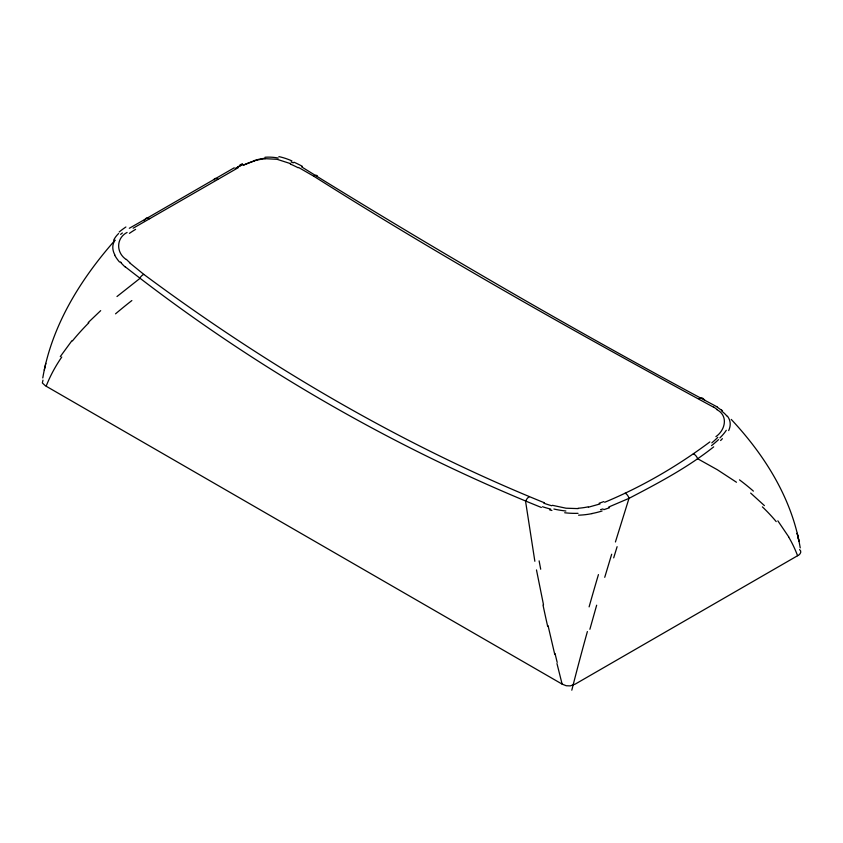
<?xml version="1.0" encoding="UTF-8"?>
<svg xmlns="http://www.w3.org/2000/svg" width="843" height="843" viewBox="0 0 843 843"><rect width="100%" height="100%" fill="white"/><g stroke="black" fill="none" stroke-linecap="round" stroke-linejoin="round"><path stroke-width="1.26" d="M42.782 377.949C51.602 325.725 80.507 279.286 115.112 240.129M44.3 370.088L45.796 363.417M589.879 629.289L596.654 605.2M604.737 577.318L611.681 554.23M615.422 541.986L629.004 498.361C658.246 483.092 687.814 467.507 713.694 446.853M317.031 176.598L317.379 176.029A5.553 2.74 -58.1 0 0 313.828 176.25L298.506 167.42M60.285 356.6L71.887 340.741M42.972 380.14L42.35 382.975L45.417 385.799L562.123 684.116L566.211 685.738L570.3 685.886L575.2 684.116L797.583 555.727C799.965 554.82 802.273 551.554 799.575 549.594M722.388 438.666L720.617 440.541M143.868 220.666L145.365 219.148L234.238 167.789M88.199 322.563L100.686 310.635M715.918 436.621C725.233 430.225 728.626 415.757 716.866 409.635M116.987 296.525L139.527 278.717A5.553 3.056 -53.2 0 1 143.826 274.396C267.505 366.199 401.605 444.946 544.494 502.818M120.612 234.375L122.383 232.984M709.859 441.922C677.466 466.147 642.06 486.769 604.684 502.28M127.082 232.447C116.071 238.084 115.965 252.626 126.134 259.465M133.141 228.232L238.316 167.631M129.306 228.284L145.365 219.148A5.553 3.425 61.4 0 1 149.622 218.695M239.949 164.901L242.489 163.721M242.995 165.333L254.597 160.75M608.762 507.001L629.004 498.361A5.553 3.288 63.6 0 0 625.148 493.208M600.005 503.956L588.403 507.191M603.051 508.919L600.511 509.667M264.818 158.663L276.999 159.285L290.624 163.658M578.182 508.614L566.001 508.203L552.376 505.305M551.923 510.468L549.699 509.91M541.385 507.475C392.627 447.348 251.751 365.936 125.459 266.957M291.077 161.94L293.301 162.878M214.628 179.801L213.996 179.527A5.553 2.972 58.7 0 1 217.852 179.306M301.615 166.872C437.707 251.256 576.285 331.699 717.541 407.095M313.828 176.25C443.903 258.559 578.319 333.733 713.494 407.158M736.476 482.249L717.33 469.73L697.635 458.729A5.553 3.109 56.5 0 0 693.378 453.819M143.826 274.396L129.506 262.721M721.513 409.983L722.514 410.783M750.66 493.081L764.401 505.61M704.79 400.204L703.473 398.939A5.553 3.625 -62.7 0 0 699.174 398.707M731.239 419.403C764.749 455.209 792.188 498.814 800.218 547.876M121.487 262.963L120.486 261.867M777.847 520.837L788.742 536.907M562.123 684.116L556.97 663.546M554.778 654.495L548.066 625.675M543.493 604.705L536.475 569.921M534.852 561.28L525.621 501.627A5.553 3.319 -67.1 0 1 529.172 496.864M717.256 407.232A112.214 60.18 -7 0 1 721.26 410.088M721.724 411.163A62.624 34.531 -9.3 0 1 727.151 416.347M727.477 416.242A38.515 21.813 -13.1 0 1 728.668 430.573M726.276 430.309A60.106 35.438 -10.8 0 1 719.88 437.886M718.552 439.614A127.188 82.941 -1 0 1 711.481 445.662M717.793 437.359A125.059 79.221 -1.1 0 1 711.819 442.849M713.715 407.043A108.041 61.265 -9.2 0 1 717.077 409.529M609.552 507.697A132.309 78.747 8.9 0 1 603.809 509.657M602.102 510.984A70.422 37.787 5 0 1 591.828 513.566M592.155 513.566A42.708 20.411 2.4 0 1 578.572 515.178M578.035 513.334A36.555 14.099 0.5 0 1 564.684 512.765M565.874 511.016A56.629 22.951 0.1 0 1 553.883 509.024M550.69 509.098A110.096 52.456 -2.3 0 1 542.47 506.738M551.754 505.768A108.452 51.202 -0.8 0 1 543.851 503.208M588.066 506.854A37.134 17.155 0 0 1 578.056 508.266M603.788 501.596A130.275 70.917 3.6 0 1 599.141 503.229M235.218 168.421A132.309 72.793 -8.5 0 1 240.887 165.597M243.775 164.912A70.422 43.214 -5.3 0 1 253.49 161.192M253.385 161.171A42.708 28.536 -2.9 0 1 265.239 158.705M264.987 157.262A36.555 27.102 -0.7 0 1 278.274 158.073M278.907 156.598A56.629 41.159 -0.2 0 1 291.941 160.918M293.954 162.193A110.106 73.71 2.7 0 1 302.3 166.292M290.287 164.027A108.452 73.056 1 0 1 298.127 167.757M254.438 160.539A37.134 25.332 0 0 1 264.734 158.294M237.494 167.019A130.275 79.189 -3.8 0 1 242.194 164.68M125.185 267.052A112.214 68.578 7.4 0 1 121.213 263.048M119.569 262.089A62.624 37.103 9.7 0 1 114.595 254.986M114.869 254.934A38.515 21.876 13.2 0 1 114.743 240.603M113.626 240.308A60.106 33.14 10.5 0 1 118.621 233.532M119.179 231.994A127.188 63.246 0.9 0 1 125.902 226.999M129.411 233.363A125.059 64.806 1 0 1 135.618 229.359M129.78 262.637A108.041 62.382 9.3 0 1 126.397 259.391M46.249 385.946A276.051 181.034 0.7 0 1 61.76 357.042M571.807 690.185A269.444 24.879 -73.7 0 1 587.381 631.555M788.637 536.949A256.852 174.09 -17.7 0 1 797.573 555.727M762.378 506.854A325.019 219.528 -17.1 0 1 776.213 521.617M739.501 479.867A401.078 276.567 -22.2 0 1 753.4 491.121M557.191 662.419A281.204 33.804 78.2 0 1 555.031 653.483M547.623 626.17A344.207 70.401 79.1 0 1 543.008 605.032M540.69 569.215A417.19 126.313 79 0 1 539.12 560.858M613.693 557.876A454.925 31.497 -73.4 0 1 617.108 546.685M589.109 606.876A347.105 50.043 -73.6 0 1 598.435 574.61M115.533 313.838A444.187 218.284 -16.9 0 1 131.856 300.551M72.435 340.92A355.051 225.945 -3.3 0 1 88.821 322.806M799.006 541.406L797.204 533.408L799.006 541.406"/></g></svg>
